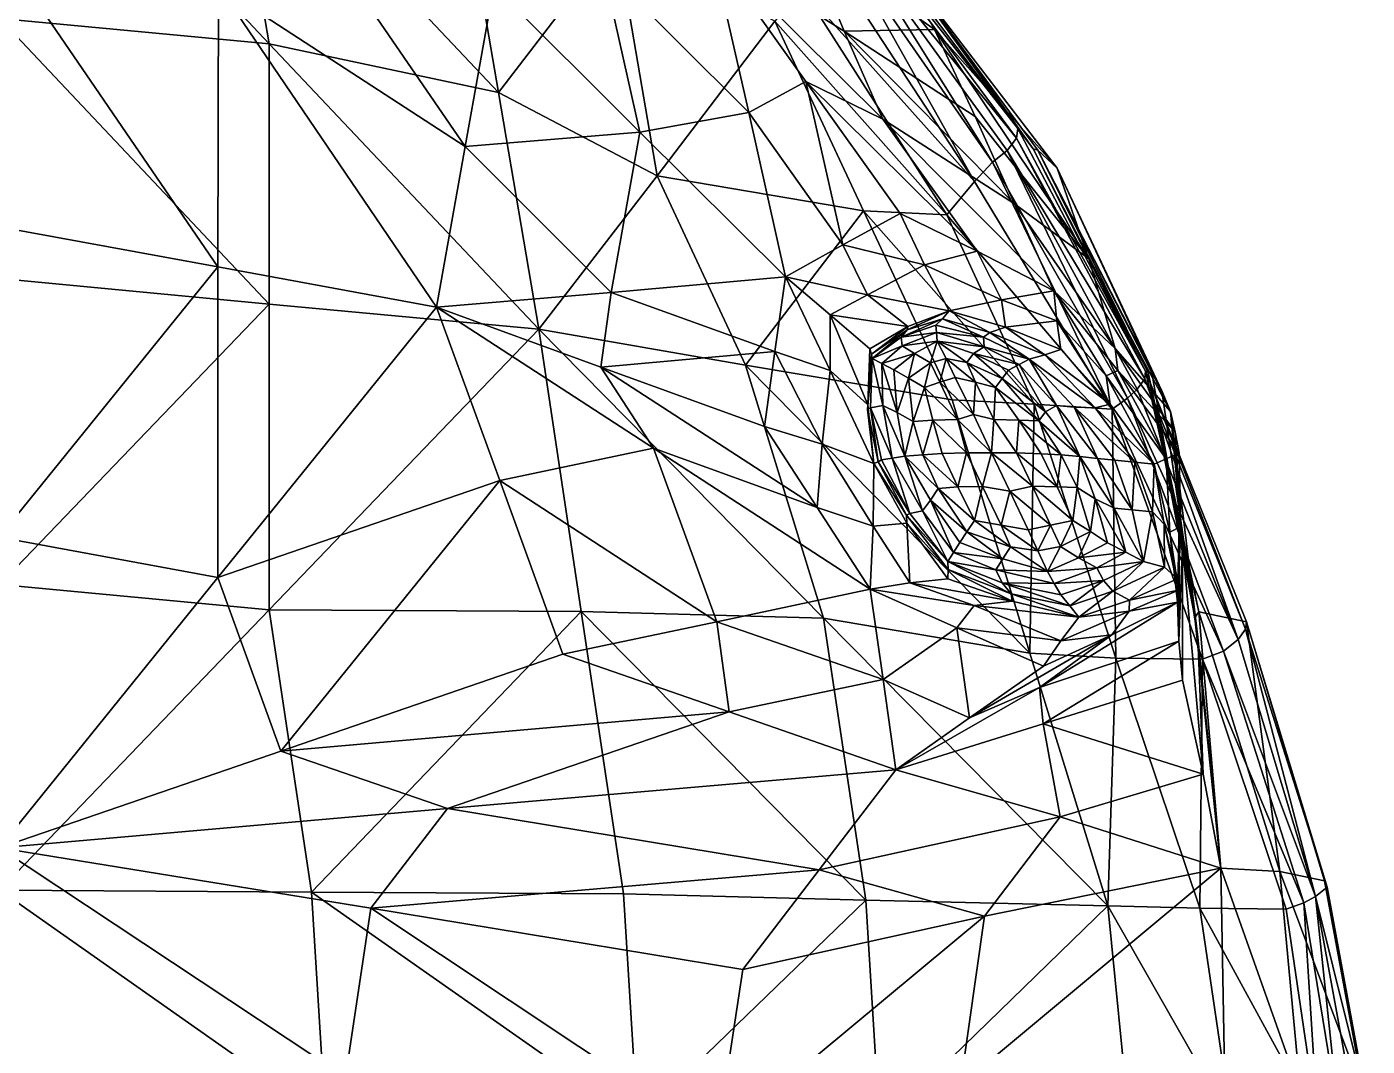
# Model space of a CAD drawing. Extents: x -114 to 115, y -117 to 399.
# Drawn here: x 2.4 to 112.2, y 273.8 to 357.4 of the extents above; entities that cross this region are included whole.
import ezdxf

# ---------------------------------------------------------------- set-up
doc = ezdxf.new("R2010")
doc.units = 0

msp = doc.modelspace()

# ---------------------------------------------------------------- linework, layer by layer
for points in [[(22.229116, 355.955505, -176.418839), (0.11438, 379.446045, -180.023254), (0.114379, 358.039429, -176.730499)], [(22.229116, 355.955505, -176.418839), (18.89933, 375.421143, -179.421127), (0.11438, 379.446045, -180.023254)], [(41.015148, 351.954987, -175.626526), (37.68182, 371.422119, -178.608398), (18.89933, 375.421143, -179.421127)], [(41.015148, 351.954987, -175.626526), (18.89933, 375.421143, -179.421127), (22.229116, 355.955505, -176.418839)], [(38.297733, 347.54129, -155.124954), (18.069555, 360.703003, -156.832855), (20.38471, 373.64447, -159.888214)], [(38.297733, 347.54129, -155.124954), (20.38471, 373.64447, -159.888214), (40.647995, 360.68985, -157.491943)], [(41.015148, 351.954987, -175.626526), (50.688175, 364.602234, -177.476151), (37.68182, 371.422119, -178.608398)], [(83.493805, 348.207275, -166.930725), (70.063942, 366.326996, -169.781662), (69.612648, 365.329163, -172.772827)], [(83.580101, 349.016541, -163.428146), (70.094925, 366.961761, -166.620483), (70.063942, 366.326996, -169.781662)], [(83.493805, 348.207275, -166.930725), (83.580101, 349.016541, -163.428146), (70.063942, 366.326996, -169.781662)], [(83.580101, 349.016541, -163.428146), (71.815399, 365.699158, -163.260864), (70.094925, 366.961761, -166.620483)], [(81.524704, 346.253296, -171.975388), (69.612648, 365.329163, -172.772827), (68.999146, 364.329315, -174.489563)], [(82.707184, 347.197906, -170.151108), (83.493805, 348.207275, -166.930725), (69.612648, 365.329163, -172.772827)], [(81.524704, 346.253296, -171.975388), (82.707184, 347.197906, -170.151108), (69.612648, 365.329163, -172.772827)], [(84.832932, 347.348083, -159.586441), (72.997856, 363.83197, -160.077026), (71.815399, 365.699158, -163.260864)], [(84.832932, 347.348083, -159.586441), (71.815399, 365.699158, -163.260864), (83.580101, 349.016541, -163.428146)], [(18.001225, 337.65744, -153.493195), (0.052668, 340.956543, -154.037842), (0.068015, 363.90863, -157.592102)], [(18.001225, 337.65744, -153.493195), (0.068015, 363.90863, -157.592102), (18.069555, 360.703003, -156.832855)], [(54.025936, 345.129547, -174.499619), (50.688175, 364.602234, -177.476151), (41.015148, 351.954987, -175.626526)], [(61.529755, 350.314636, -155.3517), (49.565968, 362.25705, -157.623795), (58.481384, 363.756287, -158.032654)], [(54.025936, 345.129547, -174.499619), (63.67868, 357.812531, -176.054932), (50.688175, 364.602234, -177.476151)], [(69.34964, 357.003204, -156.502396), (58.481384, 363.756287, -158.032654), (66.188736, 364.682404, -158.271957)], [(61.529755, 350.314636, -155.3517), (58.481384, 363.756287, -158.032654), (66.207291, 352.878204, -155.96666)], [(72.523376, 349.769318, -155.184708), (58.481384, 363.756287, -158.032654), (69.34964, 357.003204, -156.502396)], [(72.523376, 349.769318, -155.184708), (66.207291, 352.878204, -155.96666), (58.481384, 363.756287, -158.032654)], [(76.769829, 357.121979, -157.62001), (66.188736, 364.682404, -158.271957), (72.997856, 363.83197, -160.077026)], [(69.34964, 357.003204, -156.502396), (66.188736, 364.682404, -158.271957), (76.769829, 357.121979, -157.62001)], [(80.045555, 344.653961, -173.254837), (68.999146, 364.329315, -174.489563), (68.022758, 363.068604, -175.751343)], [(80.045555, 344.653961, -173.254837), (81.524704, 346.253296, -171.975388), (68.999146, 364.329315, -174.489563)], [(86.820366, 345.762421, -156.064545), (76.769829, 357.121979, -157.62001), (72.997856, 363.83197, -160.077026)], [(86.820366, 345.762421, -156.064545), (72.997856, 363.83197, -160.077026), (85.216583, 347.24649, -156.841644)], [(85.216583, 347.24649, -156.841644), (72.997856, 363.83197, -160.077026), (84.832932, 347.348083, -159.586441)], [(80.045555, 344.653961, -173.254837), (68.022758, 363.068604, -175.751343), (65.951584, 360.456726, -176.278839)], [(52.608551, 348.719116, -155.366379), (40.647995, 360.68985, -157.491943), (49.565968, 362.25705, -157.623795)], [(52.608551, 348.719116, -155.366379), (49.565968, 362.25705, -157.623795), (61.529755, 350.314636, -155.3517)], [(35.948963, 334.375214, -152.85199), (18.001225, 337.65744, -153.493195), (18.069555, 360.703003, -156.832855)], [(35.948963, 334.375214, -152.85199), (18.069555, 360.703003, -156.832855), (38.297733, 347.54129, -155.124954)], [(38.297733, 347.54129, -155.124954), (40.647995, 360.68985, -157.491943), (52.608551, 348.719116, -155.366379)], [(77.762871, 341.947449, -173.323807), (65.951584, 360.456726, -176.278839), (63.67868, 357.812531, -176.054932)], [(77.762871, 341.947449, -173.323807), (80.045555, 344.653961, -173.254837), (65.951584, 360.456726, -176.278839)], [(22.226448, 334.620758, -172.62059), (0.114379, 358.039429, -176.730499), (0.114378, 336.704987, -172.948242)], [(22.226448, 334.620758, -172.62059), (22.229116, 355.955505, -176.418839), (0.114379, 358.039429, -176.730499)], [(70.947433, 342.266235, -173.53653), (63.67868, 357.812531, -176.054932), (54.025936, 345.129547, -174.499619)], [(77.762871, 341.947449, -173.323807), (63.67868, 357.812531, -176.054932), (70.947433, 342.266235, -173.53653)], [(80.089905, 349.992798, -155.605774), (69.34964, 357.003204, -156.502396), (76.769829, 357.121979, -157.62001)], [(89.398613, 338.337616, -153.944946), (80.089905, 349.992798, -155.605774), (76.769829, 357.121979, -157.62001)], [(89.398613, 338.337616, -153.944946), (76.769829, 357.121979, -157.62001), (86.820366, 345.762421, -156.064545)], [(83.317101, 342.844421, -154.121674), (69.34964, 357.003204, -156.502396), (80.089905, 349.992798, -155.605774)], [(83.317101, 342.844421, -154.121674), (72.523376, 349.769318, -155.184708), (69.34964, 357.003204, -156.502396)], [(44.338226, 332.549622, -172.215576), (22.229116, 355.955505, -176.418839), (22.226448, 334.620758, -172.62059)], [(44.338226, 332.549622, -172.215576), (41.015148, 351.954987, -175.626526), (22.229116, 355.955505, -176.418839)], [(69.236542, 339.479797, -153.105392), (61.529755, 350.314636, -155.3517), (66.207291, 352.878204, -155.96666)], [(69.236542, 339.479797, -153.105392), (66.207291, 352.878204, -155.96666), (73.936081, 342.054474, -153.694336)], [(80.262306, 338.950653, -152.949738), (73.936081, 342.054474, -153.694336), (66.207291, 352.878204, -155.96666)], [(80.262306, 338.950653, -152.949738), (66.207291, 352.878204, -155.96666), (72.523376, 349.769318, -155.184708)], [(44.338226, 332.549622, -172.215576), (54.025936, 345.129547, -174.499619), (41.015148, 351.954987, -175.626526)], [(64.5448, 336.840027, -152.774902), (52.608551, 348.719116, -155.366379), (61.529755, 350.314636, -155.3517)], [(64.5448, 336.840027, -152.774902), (61.529755, 350.314636, -155.3517), (69.236542, 339.479797, -153.105392)], [(86.54512, 335.71344, -152.576233), (72.523376, 349.769318, -155.184708), (83.317101, 342.844421, -154.121674)], [(86.54512, 335.71344, -152.576233), (80.262306, 338.950653, -152.949738), (72.523376, 349.769318, -155.184708)], [(89.398613, 338.337616, -153.944946), (83.317101, 342.844421, -154.121674), (80.089905, 349.992798, -155.605774)], [(50.254807, 335.567932, -152.995712), (38.297733, 347.54129, -155.124954), (52.608551, 348.719116, -155.366379)], [(50.254807, 335.567932, -152.995712), (52.608551, 348.719116, -155.366379), (64.5448, 336.840027, -152.774902)], [(94.063293, 329.110474, -159.946289), (83.580101, 349.016541, -163.428146), (83.493805, 348.207275, -166.930725)], [(94.063293, 329.110474, -159.946289), (84.832932, 347.348083, -159.586441), (83.580101, 349.016541, -163.428146)], [(35.948963, 334.375214, -152.85199), (38.297733, 347.54129, -155.124954), (50.254807, 335.567932, -152.995712)], [(92.572044, 326.891968, -167.899078), (82.707184, 347.197906, -170.151108), (81.524704, 346.253296, -171.975388)], [(94.003166, 328.501099, -163.112564), (83.493805, 348.207275, -166.930725), (82.707184, 347.197906, -170.151108)], [(93.375641, 327.649506, -166.128906), (94.003166, 328.501099, -163.112564), (82.707184, 347.197906, -170.151108)], [(92.572044, 326.891968, -167.899078), (93.375641, 327.649506, -166.128906), (82.707184, 347.197906, -170.151108)], [(94.003166, 328.501099, -163.112564), (94.063293, 329.110474, -159.946289), (83.493805, 348.207275, -166.930725)], [(94.265442, 329.018982, -156.933319), (84.832932, 347.348083, -159.586441), (94.063293, 329.110474, -159.946289)], [(94.265442, 329.018982, -156.933319), (85.216583, 347.24649, -156.841644), (84.832932, 347.348083, -159.586441)], [(95.403793, 327.505676, -152.455704), (85.216583, 347.24649, -156.841644), (94.576065, 328.968872, -153.929749)], [(95.403793, 327.505676, -152.455704), (86.820366, 345.762421, -156.064545), (85.216583, 347.24649, -156.841644)], [(94.576065, 328.968872, -153.929749), (85.216583, 347.24649, -156.841644), (94.265442, 329.018982, -156.933319)], [(91.312683, 325.993073, -169.213928), (81.524704, 346.253296, -171.975388), (80.045555, 344.653961, -173.254837)], [(91.312683, 325.993073, -169.213928), (92.572044, 326.891968, -167.899078), (81.524704, 346.253296, -171.975388)], [(61.273586, 329.620941, -171.684113), (54.025936, 345.129547, -174.499619), (44.338226, 332.549622, -172.215576)], [(61.273586, 329.620941, -171.684113), (70.947433, 342.266235, -173.53653), (54.025936, 345.129547, -174.499619)], [(96.114357, 325.817566, -151.343018), (89.398613, 338.337616, -153.944946), (86.820366, 345.762421, -156.064545)], [(96.114357, 325.817566, -151.343018), (86.820366, 345.762421, -156.064545), (95.403793, 327.505676, -152.455704)], [(91.312683, 325.993073, -169.213928), (80.045555, 344.653961, -173.254837), (77.762871, 341.947449, -173.323807)], [(91.570061, 330.976746, -151.603638), (86.54512, 335.71344, -152.576233), (83.317101, 342.844421, -154.121674)], [(91.570061, 330.976746, -151.603638), (83.317101, 342.844421, -154.121674), (89.398613, 338.337616, -153.944946)], [(78.193756, 326.755127, -170.732422), (70.947433, 342.266235, -173.53653), (61.273586, 329.620941, -171.684113)], [(75.930389, 337.832886, -152.685669), (69.236542, 339.479797, -153.105392), (73.936081, 342.054474, -153.694336)], [(84.938416, 326.413452, -170.616959), (70.947433, 342.266235, -173.53653), (78.193756, 326.755127, -170.732422)], [(84.938416, 326.413452, -170.616959), (77.762871, 341.947449, -173.323807), (70.947433, 342.266235, -173.53653)], [(75.930389, 337.832886, -152.685669), (73.936081, 342.054474, -153.694336), (80.262306, 338.950653, -152.949738)], [(91.312683, 325.993073, -169.213928), (77.762871, 341.947449, -173.323807), (84.938416, 326.413452, -170.616959)], [(0.068095, 315.518036, -149.458847), (0.052668, 340.956543, -154.037842), (18.001225, 337.65744, -153.493195)], [(71.254601, 335.381653, -151.935806), (64.5448, 336.840027, -152.774902), (69.236542, 339.479797, -153.105392)], [(71.254601, 335.381653, -151.935806), (69.236542, 339.479797, -153.105392), (75.930389, 337.832886, -152.685669)], [(82.260208, 334.962921, -151.598099), (75.930389, 337.832886, -152.685669), (80.262306, 338.950653, -152.949738)], [(82.260208, 334.962921, -151.598099), (80.262306, 338.950653, -152.949738), (86.54512, 335.71344, -152.576233)], [(18.016731, 312.202271, -149.003296), (0.068095, 315.518036, -149.458847), (18.001225, 337.65744, -153.493195)], [(18.016731, 312.202271, -149.003296), (18.001225, 337.65744, -153.493195), (35.948963, 334.375214, -152.85199)], [(77.955475, 334.072906, -150.853394), (71.254601, 335.381653, -151.935806), (75.930389, 337.832886, -152.685669)], [(77.955475, 334.072906, -150.853394), (75.930389, 337.832886, -152.685669), (82.260208, 334.962921, -151.598099)], [(96.114357, 325.817566, -151.343018), (91.570061, 330.976746, -151.603638), (89.398613, 338.337616, -153.944946)], [(0.114376, 311.626801, -168.560165), (22.226448, 334.620758, -172.62059), (0.114378, 336.704987, -172.948242)], [(63.674763, 330.73291, -151.578247), (50.254807, 335.567932, -152.995712), (64.5448, 336.840027, -152.774902)], [(68.193634, 329.183411, -150.772141), (63.674763, 330.73291, -151.578247), (64.5448, 336.840027, -152.774902)], [(68.193634, 329.183411, -150.772141), (64.5448, 336.840027, -152.774902), (68.210808, 333.726501, -152.090622)], [(68.210808, 333.726501, -152.090622), (64.5448, 336.840027, -152.774902), (71.254601, 335.381653, -151.935806)], [(49.402924, 329.446198, -151.975983), (35.948963, 334.375214, -152.85199), (50.254807, 335.567932, -152.995712)], [(49.402924, 329.446198, -151.975983), (50.254807, 335.567932, -152.995712), (63.674763, 330.73291, -151.578247)], [(74.566681, 332.784149, -150.201187), (68.210808, 333.726501, -152.090622), (71.254601, 335.381653, -151.935806)], [(74.566681, 332.784149, -150.201187), (71.254601, 335.381653, -151.935806), (77.955475, 334.072906, -150.853394)], [(86.79351, 333.242676, -151.560867), (82.260208, 334.962921, -151.598099), (86.54512, 335.71344, -152.576233)], [(90.816788, 328.722443, -150.411957), (86.79351, 333.242676, -151.560867), (86.54512, 335.71344, -152.576233)], [(90.816788, 328.722443, -150.411957), (86.54512, 335.71344, -152.576233), (91.786819, 329.180695, -151.113327)], [(91.786819, 329.180695, -151.113327), (86.54512, 335.71344, -152.576233), (91.570061, 330.976746, -151.603638)], [(22.226606, 309.54126, -168.239349), (22.226448, 334.620758, -172.62059), (0.114376, 311.626801, -168.560165)], [(18.016731, 312.202271, -149.003296), (35.948963, 334.375214, -152.85199), (41.11956, 320.157196, -150.290924)], [(22.226606, 309.54126, -168.239349), (44.338226, 332.549622, -172.215576), (22.226448, 334.620758, -172.62059)], [(53.718323, 322.815704, -150.499634), (35.948963, 334.375214, -152.85199), (49.402924, 329.446198, -151.975983)], [(41.11956, 320.157196, -150.290924), (35.948963, 334.375214, -152.85199), (53.718323, 322.815704, -150.499634)], [(74.520401, 332.494232, -149.288147), (77.955475, 334.072906, -150.853394), (77.405487, 333.409241, -149.884567)], [(74.520401, 332.494232, -149.288147), (74.566681, 332.784149, -150.201187), (77.955475, 334.072906, -150.853394)], [(81.298698, 332.289703, -149.374832), (77.405487, 333.409241, -149.884567), (77.955475, 334.072906, -150.853394)], [(82.586197, 332.736572, -150.25029), (77.955475, 334.072906, -150.853394), (82.260208, 334.962921, -151.598099)], [(81.298698, 332.289703, -149.374832), (77.955475, 334.072906, -150.853394), (82.586197, 332.736572, -150.25029)], [(82.586197, 332.736572, -150.25029), (82.260208, 334.962921, -151.598099), (86.79351, 333.242676, -151.560867)], [(71.285843, 326.347687, -149.020477), (68.193634, 329.183411, -150.772141), (68.210808, 333.726501, -152.090622)], [(71.285843, 326.347687, -149.020477), (68.210808, 333.726501, -152.090622), (71.458389, 330.961029, -150.304688)], [(71.458389, 330.961029, -150.304688), (68.210808, 333.726501, -152.090622), (74.566681, 332.784149, -150.201187)], [(74.028214, 331.917053, -148.237869), (77.405487, 333.409241, -149.884567), (76.864471, 332.885437, -148.78656)], [(74.028214, 331.917053, -148.237869), (74.520401, 332.494232, -149.288147), (77.405487, 333.409241, -149.884567)], [(80.776718, 331.897766, -148.251144), (76.864471, 332.885437, -148.78656), (77.405487, 333.409241, -149.884567)], [(80.776718, 331.897766, -148.251144), (77.405487, 333.409241, -149.884567), (81.298698, 332.289703, -149.374832)], [(87.112946, 330.903687, -150.294556), (82.586197, 332.736572, -150.25029), (86.79351, 333.242676, -151.560867)], [(91.153145, 326.417908, -149.106445), (87.112946, 330.903687, -150.294556), (86.79351, 333.242676, -151.560867)], [(91.153145, 326.417908, -149.106445), (86.79351, 333.242676, -151.560867), (90.816788, 328.722443, -150.411957)], [(47.805138, 309.405487, -168.17012), (44.338226, 332.549622, -172.215576), (22.226606, 309.54126, -168.239349)], [(67.663971, 308.871399, -168.053421), (44.338226, 332.549622, -172.215576), (47.805138, 309.405487, -168.17012)], [(67.663971, 308.871399, -168.053421), (61.273586, 329.620941, -171.684113), (44.338226, 332.549622, -172.215576)], [(71.58905, 330.519531, -149.353424), (71.458389, 330.961029, -150.304688), (74.566681, 332.784149, -150.201187)], [(71.58905, 330.519531, -149.353424), (74.566681, 332.784149, -150.201187), (74.520401, 332.494232, -149.288147)], [(71.656189, 330.160797, -148.306152), (71.58905, 330.519531, -149.353424), (74.520401, 332.494232, -149.288147)], [(71.656189, 330.160797, -148.306152), (74.520401, 332.494232, -149.288147), (74.028214, 331.917053, -148.237869)], [(71.656189, 330.160797, -148.306152), (74.028214, 331.917053, -148.237869), (74.112434, 331.188263, -147.176559)], [(74.028214, 331.917053, -148.237869), (76.864471, 332.885437, -148.78656), (76.922493, 332.295593, -147.722305)], [(74.112434, 331.188263, -147.176559), (74.028214, 331.917053, -148.237869), (76.922493, 332.295593, -147.722305)], [(74.112434, 331.188263, -147.176559), (76.922493, 332.295593, -147.722305), (76.988007, 331.565948, -146.770752)], [(80.776718, 331.897766, -148.251144), (76.922493, 332.295593, -147.722305), (76.864471, 332.885437, -148.78656)], [(80.827286, 331.101776, -147.253235), (76.988007, 331.565948, -146.770752), (76.922493, 332.295593, -147.722305)], [(80.827286, 331.101776, -147.253235), (76.922493, 332.295593, -147.722305), (80.776718, 331.897766, -148.251144)], [(84.531967, 330.11087, -148.297302), (80.776718, 331.897766, -148.251144), (81.298698, 332.289703, -149.374832)], [(84.531967, 330.11087, -148.297302), (80.827286, 331.101776, -147.253235), (80.776718, 331.897766, -148.251144)], [(85.798759, 330.466095, -149.347336), (81.298698, 332.289703, -149.374832), (82.586197, 332.736572, -150.25029)], [(84.531967, 330.11087, -148.297302), (81.298698, 332.289703, -149.374832), (85.798759, 330.466095, -149.347336)], [(85.798759, 330.466095, -149.347336), (82.586197, 332.736572, -150.25029), (87.112946, 330.903687, -150.294556)], [(62.824902, 324.583496, -150.613708), (49.402924, 329.446198, -151.975983), (63.674763, 330.73291, -151.578247)], [(67.559601, 323.127869, -150.152008), (62.824902, 324.583496, -150.613708), (63.674763, 330.73291, -151.578247)], [(67.559601, 323.127869, -150.152008), (63.674763, 330.73291, -151.578247), (68.193634, 329.183411, -150.772141)], [(71.285843, 326.347687, -149.020477), (71.458389, 330.961029, -150.304688), (71.58905, 330.519531, -149.353424)], [(72.451935, 329.749115, -147.237671), (71.656189, 330.160797, -148.306152), (74.112434, 331.188263, -147.176559)], [(72.451935, 329.749115, -147.237671), (74.112434, 331.188263, -147.176559), (75.122711, 330.553833, -146.321579)], [(75.122711, 330.553833, -146.321579), (74.112434, 331.188263, -147.176559), (76.988007, 331.565948, -146.770752)], [(76.424225, 329.808105, -145.620331), (75.122711, 330.553833, -146.321579), (76.988007, 331.565948, -146.770752)], [(76.424225, 329.808105, -145.620331), (76.988007, 331.565948, -146.770752), (77.724709, 330.161652, -145.722656)], [(79.951553, 330.566864, -146.341782), (76.988007, 331.565948, -146.770752), (80.827286, 331.101776, -147.253235)], [(79.402946, 329.830627, -145.620224), (76.988007, 331.565948, -146.770752), (79.951553, 330.566864, -146.341782)], [(79.402946, 329.830627, -145.620224), (77.724709, 330.161652, -145.722656), (76.988007, 331.565948, -146.770752)], [(83.686485, 329.665558, -147.306885), (79.951553, 330.566864, -146.341782), (80.827286, 331.101776, -147.253235)], [(83.686485, 329.665558, -147.306885), (80.827286, 331.101776, -147.253235), (84.531967, 330.11087, -148.297302)], [(91.153145, 326.417908, -149.106445), (85.798759, 330.466095, -149.347336), (87.112946, 330.903687, -150.294556)], [(96.491814, 324.119049, -150.785843), (91.570061, 330.976746, -151.603638), (96.114357, 325.817566, -151.343018)], [(96.491814, 324.119049, -150.785843), (91.786819, 329.180695, -151.113327), (91.570061, 330.976746, -151.603638)], [(84.58638, 306.002411, -167.136276), (78.193756, 326.755127, -170.732422), (61.273586, 329.620941, -171.684113)], [(84.58638, 306.002411, -167.136276), (61.273586, 329.620941, -171.684113), (67.663971, 308.871399, -168.053421)], [(71.260139, 325.967834, -148.121628), (71.58905, 330.519531, -149.353424), (71.656189, 330.160797, -148.306152)], [(71.260139, 325.967834, -148.121628), (71.285843, 326.347687, -149.020477), (71.58905, 330.519531, -149.353424)], [(71.260139, 325.967834, -148.121628), (71.656189, 330.160797, -148.306152), (71.51313, 326.108398, -147.163376)], [(71.51313, 326.108398, -147.163376), (71.656189, 330.160797, -148.306152), (72.525909, 326.300476, -146.208939)], [(72.525909, 326.300476, -146.208939), (71.656189, 330.160797, -148.306152), (72.451935, 329.749115, -147.237671)], [(73.412079, 329.225281, -146.358032), (72.451935, 329.749115, -147.237671), (75.122711, 330.553833, -146.321579)], [(73.701515, 325.735565, -145.442673), (72.451935, 329.749115, -147.237671), (73.412079, 329.225281, -146.358032)], [(73.701515, 325.735565, -145.442673), (72.525909, 326.300476, -146.208939), (72.451935, 329.749115, -147.237671)], [(74.632927, 328.539459, -145.552155), (73.412079, 329.225281, -146.358032), (75.122711, 330.553833, -146.321579)], [(74.632927, 328.539459, -145.552155), (75.122711, 330.553833, -146.321579), (76.424225, 329.808105, -145.620331)], [(75.931747, 327.788666, -144.940674), (74.632927, 328.539459, -145.552155), (76.424225, 329.808105, -145.620331)], [(75.931747, 327.788666, -144.940674), (76.424225, 329.808105, -145.620331), (77.187691, 328.21637, -144.857437)], [(77.187691, 328.21637, -144.857437), (76.424225, 329.808105, -145.620331), (77.724709, 330.161652, -145.722656)], [(77.187691, 328.21637, -144.857437), (77.724709, 330.161652, -145.722656), (78.463928, 328.588715, -144.936279)], [(80.121719, 328.213165, -144.860764), (78.463928, 328.588715, -144.936279), (77.724709, 330.161652, -145.722656)], [(80.121719, 328.213165, -144.860764), (77.724709, 330.161652, -145.722656), (79.402946, 329.830627, -145.620224)], [(82.311928, 328.516205, -145.586655), (79.402946, 329.830627, -145.620224), (79.951553, 330.566864, -146.341782)], [(81.761093, 327.766846, -144.936829), (79.402946, 329.830627, -145.620224), (82.311928, 328.516205, -145.586655)], [(81.761093, 327.766846, -144.936829), (80.121719, 328.213165, -144.860764), (79.402946, 329.830627, -145.620224)], [(82.821945, 329.18927, -146.351685), (79.951553, 330.566864, -146.341782), (83.686485, 329.665558, -147.306885)], [(82.311928, 328.516205, -145.586655), (79.951553, 330.566864, -146.341782), (82.821945, 329.18927, -146.351685)], [(85.861328, 325.793121, -145.519226), (82.821945, 329.18927, -146.351685), (83.686485, 329.665558, -147.306885)], [(86.756271, 326.309204, -146.433945), (83.686485, 329.665558, -147.306885), (84.531967, 330.11087, -148.297302)], [(85.861328, 325.793121, -145.519226), (83.686485, 329.665558, -147.306885), (86.756271, 326.309204, -146.433945)], [(89.932373, 326.105682, -148.053589), (84.531967, 330.11087, -148.297302), (85.798759, 330.466095, -149.347336)], [(88.211975, 326.172913, -147.285904), (86.756271, 326.309204, -146.433945), (84.531967, 330.11087, -148.297302)], [(89.932373, 326.105682, -148.053589), (88.211975, 326.172913, -147.285904), (84.531967, 330.11087, -148.297302)], [(89.932373, 326.105682, -148.053589), (85.798759, 330.466095, -149.347336), (91.153145, 326.417908, -149.106445)], [(67.141716, 317.933014, -149.250244), (49.402924, 329.446198, -151.975983), (62.824902, 324.583496, -150.613708)], [(67.141716, 317.933014, -149.250244), (53.718323, 322.815704, -150.499634), (49.402924, 329.446198, -151.975983)], [(71.783554, 321.533661, -148.642334), (67.559601, 323.127869, -150.152008), (68.193634, 329.183411, -150.772141)], [(71.783554, 321.533661, -148.642334), (68.193634, 329.183411, -150.772141), (71.285843, 326.347687, -149.020477)], [(73.701515, 325.735565, -145.442673), (73.412079, 329.225281, -146.358032), (74.632927, 328.539459, -145.552155)], [(75.018753, 324.995575, -144.764008), (73.701515, 325.735565, -145.442673), (74.632927, 328.539459, -145.552155)], [(75.018753, 324.995575, -144.764008), (74.632927, 328.539459, -145.552155), (75.931747, 327.788666, -144.940674)], [(79.949837, 325.55835, -144.01088), (77.187691, 328.21637, -144.857437), (78.463928, 328.588715, -144.936279)], [(79.949837, 325.55835, -144.01088), (78.463928, 328.588715, -144.936279), (80.121719, 328.213165, -144.860764)], [(85.298523, 325.04248, -144.816238), (81.761093, 327.766846, -144.936829), (82.311928, 328.516205, -145.586655)], [(85.861328, 325.793121, -145.519226), (82.311928, 328.516205, -145.586655), (82.821945, 329.18927, -146.351685)], [(85.298523, 325.04248, -144.816238), (82.311928, 328.516205, -145.586655), (85.861328, 325.793121, -145.519226)], [(95.748283, 321.921417, -149.491623), (90.816788, 328.722443, -150.411957), (91.786819, 329.180695, -151.113327)], [(94.768921, 321.487793, -148.634277), (91.153145, 326.417908, -149.106445), (90.816788, 328.722443, -150.411957)], [(94.768921, 321.487793, -148.634277), (90.816788, 328.722443, -150.411957), (95.748283, 321.921417, -149.491623)], [(95.748283, 321.921417, -149.491623), (91.786819, 329.180695, -151.113327), (96.803543, 322.407043, -150.22998)], [(96.803543, 322.407043, -150.22998), (91.786819, 329.180695, -151.113327), (96.491814, 324.119049, -150.785843)], [(102.254829, 307.953979, -159.684402), (94.063293, 329.110474, -159.946289), (94.003166, 328.501099, -163.112564)], [(102.323662, 308.568512, -156.103943), (98.427422, 309.378571, -152.144089), (94.063293, 329.110474, -159.946289)], [(98.427422, 309.378571, -152.144089), (94.265442, 329.018982, -156.933319), (94.063293, 329.110474, -159.946289)], [(102.254829, 307.953979, -159.684402), (102.323662, 308.568512, -156.103943), (94.063293, 329.110474, -159.946289)], [(98.091705, 308.924774, -149.660278), (94.576065, 328.968872, -153.929749), (94.265442, 329.018982, -156.933319)], [(98.091705, 308.924774, -149.660278), (94.265442, 329.018982, -156.933319), (98.427422, 309.378571, -152.144089)], [(98.091705, 308.924774, -149.660278), (95.403793, 327.505676, -152.455704), (94.576065, 328.968872, -153.929749)], [(75.018753, 324.995575, -144.764008), (75.931747, 327.788666, -144.940674), (76.62896, 325.0961, -144.272049)], [(78.65168, 325.153381, -143.963074), (75.931747, 327.788666, -144.940674), (77.187691, 328.21637, -144.857437)], [(76.62896, 325.0961, -144.272049), (75.931747, 327.788666, -144.940674), (78.65168, 325.153381, -143.963074)], [(78.65168, 325.153381, -143.963074), (77.187691, 328.21637, -144.857437), (79.949837, 325.55835, -144.01088)], [(81.62616, 325.162689, -143.979965), (79.949837, 325.55835, -144.01088), (80.121719, 328.213165, -144.860764)], [(81.62616, 325.162689, -143.979965), (80.121719, 328.213165, -144.860764), (81.761093, 327.766846, -144.936829)], [(83.665527, 325.10022, -144.283401), (81.62616, 325.162689, -143.979965), (81.761093, 327.766846, -144.936829)], [(85.298523, 325.04248, -144.816238), (83.665527, 325.10022, -144.283401), (81.761093, 327.766846, -144.936829)], [(101.642059, 307.110016, -162.913956), (93.375641, 327.649506, -166.128906), (92.572044, 326.891968, -167.899078)], [(101.642059, 307.110016, -162.913956), (94.003166, 328.501099, -163.112564), (93.375641, 327.649506, -166.128906)], [(101.642059, 307.110016, -162.913956), (102.254829, 307.953979, -159.684402), (94.003166, 328.501099, -163.112564)], [(98.342323, 307.294983, -148.067673), (96.114357, 325.817566, -151.343018), (95.403793, 327.505676, -152.455704)], [(98.342323, 307.294983, -148.067673), (95.403793, 327.505676, -152.455704), (98.091705, 308.924774, -149.660278)], [(71.783554, 321.533661, -148.642334), (71.285843, 326.347687, -149.020477), (71.260139, 325.967834, -148.121628)], [(84.58638, 306.002411, -167.136276), (84.938416, 326.413452, -170.616959), (78.193756, 326.755127, -170.732422)], [(91.627441, 305.584503, -167.316284), (84.938416, 326.413452, -170.616959), (84.58638, 306.002411, -167.136276)], [(91.627441, 305.584503, -167.316284), (91.312683, 325.993073, -169.213928), (84.938416, 326.413452, -170.616959)], [(94.768921, 321.487793, -148.634277), (89.932373, 326.105682, -148.053589), (91.153145, 326.417908, -149.106445)], [(100.458755, 306.156311, -164.720215), (92.572044, 326.891968, -167.899078), (91.312683, 325.993073, -169.213928)], [(100.458755, 306.156311, -164.720215), (101.642059, 307.110016, -162.913956), (92.572044, 326.891968, -167.899078)], [(72.149879, 321.694275, -147.783691), (71.260139, 325.967834, -148.121628), (71.51313, 326.108398, -147.163376)], [(71.783554, 321.533661, -148.642334), (71.260139, 325.967834, -148.121628), (72.149879, 321.694275, -147.783691)], [(73.295113, 321.980377, -145.889877), (71.51313, 326.108398, -147.163376), (72.525909, 326.300476, -146.208939)], [(72.149879, 321.694275, -147.783691), (71.51313, 326.108398, -147.163376), (72.421021, 321.847229, -146.84021)], [(72.421021, 321.847229, -146.84021), (71.51313, 326.108398, -147.163376), (73.295113, 321.980377, -145.889877)], [(73.295113, 321.980377, -145.889877), (72.525909, 326.300476, -146.208939), (74.33342, 322.14563, -145.10968)], [(74.33342, 322.14563, -145.10968), (72.525909, 326.300476, -146.208939), (73.701515, 325.735565, -145.442673)], [(74.33342, 322.14563, -145.10968), (73.701515, 325.735565, -145.442673), (75.018753, 324.995575, -144.764008)], [(81.430069, 322.427979, -143.413452), (78.65168, 325.153381, -143.963074), (79.949837, 325.55835, -144.01088)], [(81.430069, 322.427979, -143.413452), (79.949837, 325.55835, -144.01088), (81.62616, 325.162689, -143.979965)], [(88.674637, 322.116821, -145.104614), (85.298523, 325.04248, -144.816238), (85.861328, 325.793121, -145.519226)], [(88.674637, 322.116821, -145.104614), (85.861328, 325.793121, -145.519226), (86.756271, 326.309204, -146.433945)], [(90.118568, 321.968872, -145.956207), (88.674637, 322.116821, -145.104614), (86.756271, 326.309204, -146.433945)], [(90.118568, 321.968872, -145.956207), (86.756271, 326.309204, -146.433945), (88.211975, 326.172913, -147.285904)], [(91.547089, 321.808228, -146.833374), (90.118568, 321.968872, -145.956207), (88.211975, 326.172913, -147.285904)], [(93.1856, 321.667267, -147.695328), (91.547089, 321.808228, -146.833374), (88.211975, 326.172913, -147.285904)], [(93.1856, 321.667267, -147.695328), (88.211975, 326.172913, -147.285904), (89.932373, 326.105682, -148.053589)], [(94.768921, 321.487793, -148.634277), (93.1856, 321.667267, -147.695328), (89.932373, 326.105682, -148.053589)], [(98.724831, 305.503448, -166.114563), (100.458755, 306.156311, -164.720215), (91.312683, 325.993073, -169.213928)], [(98.724831, 305.503448, -166.114563), (91.312683, 325.993073, -169.213928), (91.627441, 305.584503, -167.316284)], [(98.342323, 307.294983, -148.067673), (97.092552, 314.968994, -148.896378), (96.114357, 325.817566, -151.343018)], [(97.092552, 314.968994, -148.896378), (96.843147, 318.102722, -148.91893), (96.114357, 325.817566, -151.343018)], [(96.843147, 318.102722, -148.91893), (96.491814, 324.119049, -150.785843), (96.114357, 325.817566, -151.343018)], [(67.141716, 317.933014, -149.250244), (62.824902, 324.583496, -150.613708), (67.559601, 323.127869, -150.152008)], [(74.33342, 322.14563, -145.10968), (75.018753, 324.995575, -144.764008), (75.800095, 322.253754, -144.344498)], [(75.800095, 322.253754, -144.344498), (75.018753, 324.995575, -144.764008), (76.62896, 325.0961, -144.272049)], [(75.800095, 322.253754, -144.344498), (76.62896, 325.0961, -144.272049), (77.382507, 322.361664, -143.838257)], [(79.390297, 322.410248, -143.500458), (76.62896, 325.0961, -144.272049), (78.65168, 325.153381, -143.963074)], [(77.382507, 322.361664, -143.838257), (76.62896, 325.0961, -144.272049), (79.390297, 322.410248, -143.500458)], [(79.390297, 322.410248, -143.500458), (78.65168, 325.153381, -143.963074), (81.430069, 322.427979, -143.413452)], [(83.487396, 322.418243, -143.504944), (81.430069, 322.427979, -143.413452), (81.62616, 325.162689, -143.979965)], [(83.487396, 322.418243, -143.504944), (81.62616, 325.162689, -143.979965), (83.665527, 325.10022, -144.283401)], [(85.514603, 322.345947, -143.835449), (83.487396, 322.418243, -143.504944), (83.665527, 325.10022, -144.283401)], [(87.131073, 322.266907, -144.380127), (85.514603, 322.345947, -143.835449), (83.665527, 325.10022, -144.283401)], [(87.131073, 322.266907, -144.380127), (83.665527, 325.10022, -144.283401), (85.298523, 325.04248, -144.816238)], [(88.674637, 322.116821, -145.104614), (87.131073, 322.266907, -144.380127), (85.298523, 325.04248, -144.816238)], [(96.957954, 316.367035, -148.584061), (96.803543, 322.407043, -150.22998), (96.491814, 324.119049, -150.785843)], [(96.957954, 316.367035, -148.584061), (96.491814, 324.119049, -150.785843), (96.843147, 318.102722, -148.91893)], [(71.742966, 316.395355, -148.565948), (67.141716, 317.933014, -149.250244), (67.559601, 323.127869, -150.152008)], [(71.742966, 316.395355, -148.565948), (67.559601, 323.127869, -150.152008), (71.783554, 321.533661, -148.642334)], [(58.909996, 308.566956, -148.406036), (41.11956, 320.157196, -150.290924), (53.718323, 322.815704, -150.499634)], [(71.498856, 311.251526, -148.262939), (53.718323, 322.815704, -150.499634), (67.141716, 317.933014, -149.250244)], [(58.909996, 308.566956, -148.406036), (53.718323, 322.815704, -150.499634), (71.498856, 311.251526, -148.262939)], [(74.732178, 317.458191, -145.725357), (72.421021, 321.847229, -146.84021), (73.295113, 321.980377, -145.889877)], [(75.771667, 317.652344, -144.821426), (73.295113, 321.980377, -145.889877), (74.33342, 322.14563, -145.10968)], [(74.732178, 317.458191, -145.725357), (73.295113, 321.980377, -145.889877), (75.771667, 317.652344, -144.821426)], [(77.069771, 319.492432, -143.783203), (74.33342, 322.14563, -145.10968), (75.800095, 322.253754, -144.344498)], [(75.771667, 317.652344, -144.821426), (74.33342, 322.14563, -145.10968), (76.417366, 318.529266, -144.183136)], [(76.417366, 318.529266, -144.183136), (74.33342, 322.14563, -145.10968), (77.069771, 319.492432, -143.783203)], [(78.680122, 319.620392, -143.300568), (75.800095, 322.253754, -144.344498), (77.382507, 322.361664, -143.838257)], [(77.069771, 319.492432, -143.783203), (75.800095, 322.253754, -144.344498), (78.680122, 319.620392, -143.300568)], [(78.680122, 319.620392, -143.300568), (77.382507, 322.361664, -143.838257), (79.390297, 322.410248, -143.500458)], [(78.680122, 319.620392, -143.300568), (79.390297, 322.410248, -143.500458), (80.70562, 319.666229, -142.991577)], [(80.70562, 319.666229, -142.991577), (79.390297, 322.410248, -143.500458), (81.430069, 322.427979, -143.413452)], [(82.928818, 319.283966, -142.895752), (80.70562, 319.666229, -142.991577), (81.430069, 322.427979, -143.413452)], [(84.784584, 319.687958, -142.98822), (81.430069, 322.427979, -143.413452), (83.487396, 322.418243, -143.504944)], [(82.928818, 319.283966, -142.895752), (81.430069, 322.427979, -143.413452), (84.784584, 319.687958, -142.98822)], [(86.827202, 319.637634, -143.297882), (83.487396, 322.418243, -143.504944), (85.514603, 322.345947, -143.835449)], [(86.827202, 319.637634, -143.297882), (84.784584, 319.687958, -142.98822), (83.487396, 322.418243, -143.504944)], [(86.827202, 319.637634, -143.297882), (85.514603, 322.345947, -143.835449), (87.131073, 322.266907, -144.380127)], [(88.459518, 319.565216, -143.825195), (86.827202, 319.637634, -143.297882), (87.131073, 322.266907, -144.380127)], [(88.459518, 319.565216, -143.825195), (87.131073, 322.266907, -144.380127), (88.674637, 322.116821, -145.104614)], [(89.939484, 318.651947, -144.176758), (88.459518, 319.565216, -143.825195), (88.674637, 322.116821, -145.104614)], [(91.493004, 317.880157, -144.782669), (88.674637, 322.116821, -145.104614), (90.118568, 321.968872, -145.956207)], [(91.493004, 317.880157, -144.782669), (89.939484, 318.651947, -144.176758), (88.674637, 322.116821, -145.104614)], [(92.950035, 317.742859, -145.633972), (90.118568, 321.968872, -145.956207), (91.547089, 321.808228, -146.833374)], [(92.950035, 317.742859, -145.633972), (91.493004, 317.880157, -144.782669), (90.118568, 321.968872, -145.956207)], [(96.061424, 315.926636, -147.847153), (94.768921, 321.487793, -148.634277), (95.748283, 321.921417, -149.491623)], [(96.957954, 316.367035, -148.584061), (95.748283, 321.921417, -149.491623), (96.803543, 322.407043, -150.22998)], [(96.061424, 315.926636, -147.847153), (95.748283, 321.921417, -149.491623), (96.957954, 316.367035, -148.584061)], [(71.742966, 316.395355, -148.565948), (71.783554, 321.533661, -148.642334), (74.504539, 316.667053, -147.324799)], [(74.472786, 317.320465, -146.649597), (71.783554, 321.533661, -148.642334), (72.149879, 321.694275, -147.783691)], [(74.504539, 316.667053, -147.324799), (71.783554, 321.533661, -148.642334), (74.472786, 317.320465, -146.649597)], [(74.732178, 317.458191, -145.725357), (72.149879, 321.694275, -147.783691), (72.421021, 321.847229, -146.84021)], [(74.472786, 317.320465, -146.649597), (72.149879, 321.694275, -147.783691), (74.732178, 317.458191, -145.725357)], [(92.950035, 317.742859, -145.633972), (91.547089, 321.808228, -146.833374), (93.1856, 321.667267, -147.695328)], [(94.616463, 317.585541, -146.52832), (92.950035, 317.742859, -145.633972), (93.1856, 321.667267, -147.695328)], [(94.616463, 317.585541, -146.52832), (93.1856, 321.667267, -147.695328), (94.768921, 321.487793, -148.634277)], [(95.593376, 316.574402, -146.831818), (94.616463, 317.585541, -146.52832), (94.768921, 321.487793, -148.634277)], [(96.061424, 315.926636, -147.847153), (95.593376, 316.574402, -146.831818), (94.768921, 321.487793, -148.634277)], [(23.187599, 297.971985, -146.517776), (18.016731, 312.202271, -149.003296), (41.11956, 320.157196, -150.290924)], [(23.187599, 297.971985, -146.517776), (41.11956, 320.157196, -150.290924), (46.291283, 305.921173, -147.834778)], [(46.291283, 305.921173, -147.834778), (41.11956, 320.157196, -150.290924), (58.909996, 308.566956, -148.406036)], [(79.41156, 315.949493, -143.350662), (76.417366, 318.529266, -144.183136), (77.069771, 319.492432, -143.783203)], [(80.04071, 316.882782, -143.0177), (77.069771, 319.492432, -143.783203), (78.680122, 319.620392, -143.300568)], [(79.41156, 315.949493, -143.350662), (77.069771, 319.492432, -143.783203), (80.04071, 316.882782, -143.0177)], [(80.04071, 316.882782, -143.0177), (78.680122, 319.620392, -143.300568), (80.70562, 319.666229, -142.991577)], [(82.224716, 316.491302, -142.765717), (80.04071, 316.882782, -143.0177), (80.70562, 319.666229, -142.991577)], [(82.224716, 316.491302, -142.765717), (80.70562, 319.666229, -142.991577), (82.928818, 319.283966, -142.895752)], [(84.433197, 316.118896, -142.737488), (82.224716, 316.491302, -142.765717), (82.928818, 319.283966, -142.895752)], [(86.271019, 316.503204, -142.765717), (82.928818, 319.283966, -142.895752), (84.784584, 319.687958, -142.98822)], [(84.433197, 316.118896, -142.737488), (82.928818, 319.283966, -142.895752), (86.271019, 316.503204, -142.765717)], [(88.085342, 316.877991, -143.016846), (84.784584, 319.687958, -142.98822), (86.827202, 319.637634, -143.297882)], [(86.271019, 316.503204, -142.765717), (84.784584, 319.687958, -142.98822), (88.085342, 316.877991, -143.016846)], [(88.085342, 316.877991, -143.016846), (86.827202, 319.637634, -143.297882), (88.459518, 319.565216, -143.825195)], [(89.538605, 315.969452, -143.357666), (88.085342, 316.877991, -143.016846), (88.459518, 319.565216, -143.825195)], [(89.538605, 315.969452, -143.357666), (88.459518, 319.565216, -143.825195), (89.939484, 318.651947, -144.176758)], [(90.942017, 315.051575, -143.858765), (89.538605, 315.969452, -143.357666), (89.939484, 318.651947, -144.176758)], [(92.437805, 314.282379, -144.574051), (90.942017, 315.051575, -143.858765), (89.939484, 318.651947, -144.176758)], [(92.437805, 314.282379, -144.574051), (89.939484, 318.651947, -144.176758), (91.493004, 317.880157, -144.782669)], [(71.498856, 311.251526, -148.262939), (67.141716, 317.933014, -149.250244), (71.742966, 316.395355, -148.565948)], [(77.851685, 313.524292, -145.372681), (74.732178, 317.458191, -145.725357), (75.771667, 317.652344, -144.821426)], [(78.303467, 314.248901, -144.54483), (75.771667, 317.652344, -144.821426), (76.417366, 318.529266, -144.183136)], [(77.851685, 313.524292, -145.372681), (75.771667, 317.652344, -144.821426), (78.303467, 314.248901, -144.54483)], [(78.303467, 314.248901, -144.54483), (76.417366, 318.529266, -144.183136), (78.840057, 315.058777, -143.860107)], [(78.840057, 315.058777, -143.860107), (76.417366, 318.529266, -144.183136), (79.41156, 315.949493, -143.350662)], [(93.8964, 313.514954, -145.371033), (91.493004, 317.880157, -144.782669), (92.950035, 317.742859, -145.633972)], [(93.8964, 313.514954, -145.371033), (92.437805, 314.282379, -144.574051), (91.493004, 317.880157, -144.782669)], [(93.8964, 313.514954, -145.371033), (92.950035, 317.742859, -145.633972), (94.616463, 317.585541, -146.52832)], [(95.61348, 313.03714, -146.229828), (93.8964, 313.514954, -145.371033), (94.616463, 317.585541, -146.52832)], [(95.61348, 313.03714, -146.229828), (94.616463, 317.585541, -146.52832), (95.593376, 316.574402, -146.831818)], [(96.77961, 306.976471, -147.912964), (96.668121, 310.176086, -148.073303), (96.843147, 318.102722, -148.91893)], [(96.668121, 310.176086, -148.073303), (96.957954, 316.367035, -148.584061), (96.843147, 318.102722, -148.91893)], [(96.77961, 306.976471, -147.912964), (96.843147, 318.102722, -148.91893), (97.092552, 314.968994, -148.896378)], [(74.748886, 311.760223, -147.903534), (71.742966, 316.395355, -148.565948), (74.504539, 316.667053, -147.324799)], [(77.851685, 313.524292, -145.372681), (74.472786, 317.320465, -146.649597), (74.732178, 317.458191, -145.725357)], [(77.875214, 312.842072, -146.22377), (74.472786, 317.320465, -146.649597), (77.851685, 313.524292, -145.372681)], [(77.875214, 312.842072, -146.22377), (74.504539, 316.667053, -147.324799), (74.472786, 317.320465, -146.649597)], [(74.748886, 311.760223, -147.903534), (74.504539, 316.667053, -147.324799), (77.855072, 312.094818, -146.978027)], [(77.855072, 312.094818, -146.978027), (74.504539, 316.667053, -147.324799), (77.875214, 312.842072, -146.22377)], [(82.996559, 314.709045, -142.920776), (79.41156, 315.949493, -143.350662), (80.04071, 316.882782, -143.0177)], [(82.996559, 314.709045, -142.920776), (80.04071, 316.882782, -143.0177), (82.224716, 316.491302, -142.765717)], [(85.225685, 314.371796, -142.93811), (82.224716, 316.491302, -142.765717), (84.433197, 316.118896, -142.737488)], [(85.225685, 314.371796, -142.93811), (82.996559, 314.709045, -142.920776), (82.224716, 316.491302, -142.765717)], [(85.225685, 314.371796, -142.93811), (84.433197, 316.118896, -142.737488), (86.271019, 316.503204, -142.765717)], [(85.225685, 314.371796, -142.93811), (86.271019, 316.503204, -142.765717), (87.088631, 314.738983, -142.920212)], [(87.088631, 314.738983, -142.920212), (86.271019, 316.503204, -142.765717), (88.085342, 316.877991, -143.016846)], [(87.088631, 314.738983, -142.920212), (88.085342, 316.877991, -143.016846), (89.538605, 315.969452, -143.357666)], [(96.750702, 311.168518, -147.596207), (96.678566, 312.083374, -146.976013), (95.593376, 316.574402, -146.831818)], [(96.750702, 311.168518, -147.596207), (95.593376, 316.574402, -146.831818), (96.061424, 315.926636, -147.847153)], [(96.678566, 312.083374, -146.976013), (95.61348, 313.03714, -146.229828), (95.593376, 316.574402, -146.831818)], [(0.083521, 290.0448, -145.069214), (0.068095, 315.518036, -149.458847), (18.016731, 312.202271, -149.003296)], [(71.498856, 311.251526, -148.262939), (71.742966, 316.395355, -148.565948), (74.748886, 311.760223, -147.903534)], [(82.358177, 313.736908, -143.318008), (78.840057, 315.058777, -143.860107), (79.41156, 315.949493, -143.350662)], [(82.358177, 313.736908, -143.318008), (79.41156, 315.949493, -143.350662), (82.996559, 314.709045, -142.920776)], [(88.548866, 313.807678, -143.318344), (87.088631, 314.738983, -142.920212), (89.538605, 315.969452, -143.357666)], [(88.548866, 313.807678, -143.318344), (89.538605, 315.969452, -143.357666), (90.942017, 315.051575, -143.858765)], [(96.668121, 310.176086, -148.073303), (96.061424, 315.926636, -147.847153), (96.957954, 316.367035, -148.584061)], [(96.668121, 310.176086, -148.073303), (96.750702, 311.168518, -147.596207), (96.061424, 315.926636, -147.847153)], [(81.785698, 312.822296, -143.941147), (77.851685, 313.524292, -145.372681), (78.303467, 314.248901, -144.54483)], [(82.358177, 313.736908, -143.318008), (78.303467, 314.248901, -144.54483), (78.840057, 315.058777, -143.860107)], [(81.785698, 312.822296, -143.941147), (78.303467, 314.248901, -144.54483), (82.358177, 313.736908, -143.318008)], [(86.020035, 312.696503, -143.443542), (82.358177, 313.736908, -143.318008), (82.996559, 314.709045, -142.920776)], [(86.020035, 312.696503, -143.443542), (82.996559, 314.709045, -142.920776), (85.225685, 314.371796, -142.93811)], [(86.020035, 312.696503, -143.443542), (85.225685, 314.371796, -142.93811), (87.088631, 314.738983, -142.920212)], [(86.020035, 312.696503, -143.443542), (87.088631, 314.738983, -142.920212), (88.548866, 313.807678, -143.318344)], [(88.548866, 313.807678, -143.318344), (90.942017, 315.051575, -143.858765), (92.437805, 314.282379, -144.574051)], [(90.060028, 312.983673, -143.986984), (88.548866, 313.807678, -143.318344), (92.437805, 314.282379, -144.574051)], [(90.060028, 312.983673, -143.986984), (92.437805, 314.282379, -144.574051), (93.8964, 313.514954, -145.371033)], [(97.097466, 303.781769, -147.45752), (96.77961, 306.976471, -147.912964), (97.092552, 314.968994, -148.896378)], [(98.783867, 296.074768, -147.12796), (97.097466, 303.781769, -147.45752), (97.092552, 314.968994, -148.896378)], [(98.783867, 296.074768, -147.12796), (97.092552, 314.968994, -148.896378), (98.342323, 307.294983, -148.067673)], [(83.043335, 310.848541, -145.412201), (77.875214, 312.842072, -146.22377), (77.851685, 313.524292, -145.372681)], [(83.043335, 310.848541, -145.412201), (77.851685, 313.524292, -145.372681), (82.312683, 311.76001, -144.665466)], [(82.312683, 311.76001, -144.665466), (77.851685, 313.524292, -145.372681), (81.785698, 312.822296, -143.941147)], [(86.020035, 312.696503, -143.443542), (81.785698, 312.822296, -143.941147), (82.358177, 313.736908, -143.318008)], [(86.020035, 312.696503, -143.443542), (88.548866, 313.807678, -143.318344), (90.060028, 312.983673, -143.986984)], [(90.620209, 311.947815, -144.658066), (90.060028, 312.983673, -143.986984), (93.8964, 313.514954, -145.371033)], [(91.364639, 311.083038, -145.439621), (90.620209, 311.947815, -144.658066), (93.8964, 313.514954, -145.371033)], [(91.364639, 311.083038, -145.439621), (93.8964, 313.514954, -145.371033), (95.61348, 313.03714, -146.229828)], [(0.083521, 290.0448, -145.069214), (18.016731, 312.202271, -149.003296), (23.187599, 297.971985, -146.517776)], [(83.115601, 310.248535, -146.181534), (74.748886, 311.760223, -147.903534), (77.855072, 312.094818, -146.978027)], [(83.115601, 310.248535, -146.181534), (77.855072, 312.094818, -146.978027), (77.875214, 312.842072, -146.22377)], [(83.115601, 310.248535, -146.181534), (77.875214, 312.842072, -146.22377), (83.043335, 310.848541, -145.412201)], [(86.565407, 311.694305, -144.097198), (81.785698, 312.822296, -143.941147), (86.020035, 312.696503, -143.443542)], [(86.565407, 311.694305, -144.097198), (82.312683, 311.76001, -144.665466), (81.785698, 312.822296, -143.941147)], [(86.565407, 311.694305, -144.097198), (86.020035, 312.696503, -143.443542), (90.060028, 312.983673, -143.986984)], [(86.565407, 311.694305, -144.097198), (90.060028, 312.983673, -143.986984), (90.620209, 311.947815, -144.658066)], [(92.732391, 310.346954, -146.29628), (91.364639, 311.083038, -145.439621), (95.61348, 313.03714, -146.229828)], [(92.732391, 310.346954, -146.29628), (95.61348, 313.03714, -146.229828), (96.678566, 312.083374, -146.976013)], [(92.732391, 310.346954, -146.29628), (96.678566, 312.083374, -146.976013), (96.750702, 311.168518, -147.596207)], [(0.114374, 286.560059, -164.106323), (22.226606, 309.54126, -168.239349), (0.114376, 311.626801, -168.560165)], [(72.559052, 303.837006, -147.333649), (58.909996, 308.566956, -148.406036), (71.498856, 311.251526, -148.262939)], [(80.023834, 309.90567, -147.006638), (71.498856, 311.251526, -148.262939), (74.748886, 311.760223, -147.903534)], [(72.559052, 303.837006, -147.333649), (71.498856, 311.251526, -148.262939), (78.585831, 308.081451, -147.364044)], [(78.585831, 308.081451, -147.364044), (71.498856, 311.251526, -148.262939), (80.023834, 309.90567, -147.006638)], [(80.023834, 309.90567, -147.006638), (74.748886, 311.760223, -147.903534), (83.115601, 310.248535, -146.181534)], [(87.846817, 309.88208, -145.69249), (82.312683, 311.76001, -144.665466), (87.103638, 310.77002, -144.887024)], [(87.846817, 309.88208, -145.69249), (83.043335, 310.848541, -145.412201), (82.312683, 311.76001, -144.665466)], [(87.103638, 310.77002, -144.887024), (82.312683, 311.76001, -144.665466), (86.565407, 311.694305, -144.097198)], [(87.103638, 310.77002, -144.887024), (86.565407, 311.694305, -144.097198), (90.620209, 311.947815, -144.658066)], [(87.846817, 309.88208, -145.69249), (87.103638, 310.77002, -144.887024), (90.620209, 311.947815, -144.658066)], [(87.846817, 309.88208, -145.69249), (90.620209, 311.947815, -144.658066), (91.364639, 311.083038, -145.439621)], [(88.597015, 308.948547, -146.423218), (87.846817, 309.88208, -145.69249), (91.364639, 311.083038, -145.439621)], [(88.597015, 308.948547, -146.423218), (91.364639, 311.083038, -145.439621), (92.732391, 310.346954, -146.29628)], [(92.727226, 309.431366, -146.859177), (96.750702, 311.168518, -147.596207), (96.668121, 310.176086, -148.073303)], [(92.727226, 309.431366, -146.859177), (92.732391, 310.346954, -146.29628), (96.750702, 311.168518, -147.596207)], [(87.12751, 307.011627, -146.996002), (78.585831, 308.081451, -147.364044), (80.023834, 309.90567, -147.006638)], [(88.597015, 308.948547, -146.423218), (80.023834, 309.90567, -147.006638), (83.115601, 310.248535, -146.181534)], [(87.12751, 307.011627, -146.996002), (80.023834, 309.90567, -147.006638), (88.597015, 308.948547, -146.423218)], [(88.597015, 308.948547, -146.423218), (83.115601, 310.248535, -146.181534), (83.043335, 310.848541, -145.412201)], [(88.597015, 308.948547, -146.423218), (83.043335, 310.848541, -145.412201), (87.846817, 309.88208, -145.69249)], [(85.365707, 303.179535, -146.403198), (91.301659, 307.489929, -147.148834), (96.668121, 310.176086, -148.073303)], [(85.365707, 303.179535, -146.403198), (96.668121, 310.176086, -148.073303), (96.77961, 306.976471, -147.912964)], [(88.597015, 308.948547, -146.423218), (92.732391, 310.346954, -146.29628), (92.727226, 309.431366, -146.859177)], [(91.301659, 307.489929, -147.148834), (92.727226, 309.431366, -146.859177), (96.668121, 310.176086, -148.073303)], [(25.693054, 286.410309, -164.117172), (22.226606, 309.54126, -168.239349), (0.114374, 286.560059, -164.106323)], [(25.693054, 286.410309, -164.117172), (47.805138, 309.405487, -168.17012), (22.226606, 309.54126, -168.239349)], [(51.271523, 286.273254, -164.055786), (47.805138, 309.405487, -168.17012), (25.693054, 286.410309, -164.117172)], [(71.128624, 285.732758, -163.968552), (47.805138, 309.405487, -168.17012), (51.271523, 286.273254, -164.055786)], [(71.128624, 285.732758, -163.968552), (67.663971, 308.871399, -168.053421), (47.805138, 309.405487, -168.17012)], [(90.971741, 285.268921, -163.417297), (67.663971, 308.871399, -168.053421), (71.128624, 285.732758, -163.968552)], [(90.971741, 285.268921, -163.417297), (84.58638, 306.002411, -167.136276), (67.663971, 308.871399, -168.053421)], [(87.12751, 307.011627, -146.996002), (88.597015, 308.948547, -146.423218), (92.727226, 309.431366, -146.859177)], [(87.12751, 307.011627, -146.996002), (92.727226, 309.431366, -146.859177), (91.301659, 307.489929, -147.148834)], [(100.236557, 288.372314, -146.375427), (98.091705, 308.924774, -149.660278), (98.427422, 309.378571, -152.144089)], [(100.236557, 288.372314, -146.375427), (98.342323, 307.294983, -148.067673), (98.091705, 308.924774, -149.660278)], [(105.060013, 288.09491, -149.00885), (100.236557, 288.372314, -146.375427), (98.427422, 309.378571, -152.144089)], [(105.060013, 288.09491, -149.00885), (98.427422, 309.378571, -152.144089), (102.323662, 308.568512, -156.103943)], [(59.936832, 301.198364, -146.843933), (46.291283, 305.921173, -147.834778), (58.909996, 308.566956, -148.406036)], [(59.936832, 301.198364, -146.843933), (58.909996, 308.566956, -148.406036), (72.559052, 303.837006, -147.333649)], [(79.626488, 300.69043, -146.816925), (72.559052, 303.837006, -147.333649), (78.585831, 308.081451, -147.364044)], [(79.626488, 300.69043, -146.816925), (78.585831, 308.081451, -147.364044), (85.692383, 304.936035, -147.149353)], [(85.692383, 304.936035, -147.149353), (78.585831, 308.081451, -147.364044), (87.12751, 307.011627, -146.996002)], [(107.978409, 286.040161, -158.791992), (102.254829, 307.953979, -159.684402), (101.642059, 307.110016, -162.913956)], [(108.943733, 286.819733, -155.701828), (102.323662, 308.568512, -156.103943), (102.254829, 307.953979, -159.684402)], [(107.978409, 286.040161, -158.791992), (108.943733, 286.819733, -155.701828), (102.254829, 307.953979, -159.684402)], [(108.732986, 287.32135, -152.577698), (105.060013, 288.09491, -149.00885), (102.323662, 308.568512, -156.103943)], [(108.943733, 286.819733, -155.701828), (108.732986, 287.32135, -152.577698), (102.323662, 308.568512, -156.103943)], [(79.626488, 300.69043, -146.816925), (85.692383, 304.936035, -147.149353), (91.301659, 307.489929, -147.148834)], [(79.626488, 300.69043, -146.816925), (91.301659, 307.489929, -147.148834), (85.365707, 303.179535, -146.403198)], [(85.679565, 300.192535, -145.54306), (85.365707, 303.179535, -146.403198), (96.77961, 306.976471, -147.912964)], [(85.679565, 300.192535, -145.54306), (96.77961, 306.976471, -147.912964), (97.097466, 303.781769, -147.45752)], [(85.692383, 304.936035, -147.149353), (87.12751, 307.011627, -146.996002), (91.301659, 307.489929, -147.148834)], [(100.236557, 288.372314, -146.375427), (98.783867, 296.074768, -147.12796), (98.342323, 307.294983, -148.067673)], [(107.978409, 286.040161, -158.791992), (101.642059, 307.110016, -162.913956), (100.458755, 306.156311, -164.720215)], [(23.187599, 297.971985, -146.517776), (46.291283, 305.921173, -147.834778), (59.936832, 301.198364, -146.843933)], [(90.971741, 285.268921, -163.417297), (91.627441, 305.584503, -167.316284), (84.58638, 306.002411, -167.136276)], [(98.498734, 285.092621, -163.476791), (91.627441, 305.584503, -167.316284), (90.971741, 285.268921, -163.417297)], [(98.498734, 285.092621, -163.476791), (98.724831, 305.503448, -166.114563), (91.627441, 305.584503, -167.316284)], [(105.580833, 284.996033, -161.984985), (98.724831, 305.503448, -166.114563), (98.498734, 285.092621, -163.476791)], [(107.032051, 285.537079, -160.620514), (100.458755, 306.156311, -164.720215), (98.724831, 305.503448, -166.114563)], [(105.580833, 284.996033, -161.984985), (107.032051, 285.537079, -160.620514), (98.724831, 305.503448, -166.114563)], [(107.032051, 285.537079, -160.620514), (107.978409, 286.040161, -158.791992), (100.458755, 306.156311, -164.720215)], [(73.581955, 296.436523, -146.162354), (59.936832, 301.198364, -146.843933), (72.559052, 303.837006, -147.333649)], [(73.581955, 296.436523, -146.162354), (72.559052, 303.837006, -147.333649), (79.626488, 300.69043, -146.816925)], [(98.783867, 296.074768, -147.12796), (85.679565, 300.192535, -145.54306), (97.097466, 303.781769, -147.45752)], [(73.581955, 296.436523, -146.162354), (79.626488, 300.69043, -146.816925), (85.365707, 303.179535, -146.403198)], [(73.581955, 296.436523, -146.162354), (85.365707, 303.179535, -146.403198), (85.679565, 300.192535, -145.54306)], [(36.834587, 293.256653, -145.475021), (23.187599, 297.971985, -146.517776), (59.936832, 301.198364, -146.843933)], [(36.834587, 293.256653, -145.475021), (59.936832, 301.198364, -146.843933), (73.581955, 296.436523, -146.162354)], [(87.060974, 292.584167, -145.448181), (73.581955, 296.436523, -146.162354), (85.679565, 300.192535, -145.54306)], [(87.060974, 292.584167, -145.448181), (85.679565, 300.192535, -145.54306), (98.783867, 296.074768, -147.12796)], [(0.083521, 290.0448, -145.069214), (23.187599, 297.971985, -146.517776), (36.834587, 293.256653, -145.475021)], [(67.311508, 288.229858, -144.836929), (36.834587, 293.256653, -145.475021), (73.581955, 296.436523, -146.162354)], [(67.311508, 288.229858, -144.836929), (73.581955, 296.436523, -146.162354), (87.060974, 292.584167, -145.448181)], [(100.236557, 288.372314, -146.375427), (87.060974, 292.584167, -145.448181), (98.783867, 296.074768, -147.12796)], [(30.567219, 285.07785, -144.006714), (0.083521, 290.0448, -145.069214), (36.834587, 293.256653, -145.475021)], [(30.567219, 285.07785, -144.006714), (36.834587, 293.256653, -145.475021), (67.311508, 288.229858, -144.836929)], [(80.869148, 284.433624, -143.49144), (67.311508, 288.229858, -144.836929), (87.060974, 292.584167, -145.448181)], [(80.869148, 284.433624, -143.49144), (87.060974, 292.584167, -145.448181), (100.236557, 288.372314, -146.375427)], [(0.098947, 271.085205, -141.737045), (0.083521, 290.0448, -145.069214), (28.478542, 271.241211, -141.587097)], [(28.478542, 271.241211, -141.587097), (0.083521, 290.0448, -145.069214), (30.567219, 285.07785, -144.006714)], [(61.046959, 280.050049, -143.311035), (30.567219, 285.07785, -144.006714), (67.311508, 288.229858, -144.836929)], [(61.046959, 280.050049, -143.311035), (67.311508, 288.229858, -144.836929), (80.869148, 284.433624, -143.49144)], [(78.883461, 270.566315, -140.867294), (80.869148, 284.433624, -143.49144), (100.236557, 288.372314, -146.375427)], [(100.546265, 270.422729, -143.470825), (78.883461, 270.566315, -140.867294), (100.236557, 288.372314, -146.375427)], [(106.772797, 269.95575, -145.069016), (100.546265, 270.422729, -143.470825), (100.236557, 288.372314, -146.375427)], [(106.772797, 269.95575, -145.069016), (100.236557, 288.372314, -146.375427), (105.060013, 288.09491, -149.00885)], [(112.002457, 269.589294, -149.040131), (105.060013, 288.09491, -149.00885), (108.732986, 287.32135, -152.577698)], [(112.002457, 269.589294, -149.040131), (106.772797, 269.95575, -145.069016), (105.060013, 288.09491, -149.00885)], [(112.225891, 269.014587, -152.342361), (108.943733, 286.819733, -155.701828), (107.978409, 286.040161, -158.791992)], [(112.002457, 269.589294, -149.040131), (108.732986, 287.32135, -152.577698), (108.943733, 286.819733, -155.701828)], [(112.225891, 269.014587, -152.342361), (112.002457, 269.589294, -149.040131), (108.943733, 286.819733, -155.701828)], [(0.114373, 267.664398, -160.774506), (26.84864, 267.783173, -160.83342), (0.114374, 286.560059, -164.106323)], [(26.84864, 267.783173, -160.83342), (25.693054, 286.410309, -164.117172), (0.114374, 286.560059, -164.106323)], [(52.42709, 267.645782, -160.773865), (51.271523, 286.273254, -164.055786), (25.693054, 286.410309, -164.117172)], [(52.42709, 267.645782, -160.773865), (25.693054, 286.410309, -164.117172), (26.84864, 267.783173, -160.83342)], [(52.42709, 267.645782, -160.773865), (71.128624, 285.732758, -163.968552), (51.271523, 286.273254, -164.055786)], [(72.28727, 267.095734, -160.724274), (71.128624, 285.732758, -163.968552), (52.42709, 267.645782, -160.773865)], [(72.28727, 267.095734, -160.724274), (90.971741, 285.268921, -163.417297), (71.128624, 285.732758, -163.968552)], [(109.892746, 267.942413, -157.918198), (107.978409, 286.040161, -158.791992), (107.032051, 285.537079, -160.620514)], [(111.235832, 268.271301, -156.006668), (112.225891, 269.014587, -152.342361), (107.978409, 286.040161, -158.791992)], [(109.892746, 267.942413, -157.918198), (111.235832, 268.271301, -156.006668), (107.978409, 286.040161, -158.791992)], [(58.957077, 266.208313, -140.908264), (28.478542, 271.241211, -141.587097), (30.567219, 285.07785, -144.006714)], [(58.957077, 266.208313, -140.908264), (30.567219, 285.07785, -144.006714), (61.046959, 280.050049, -143.311035)], [(72.28727, 267.095734, -160.724274), (92.74102, 267.363251, -160.309021), (90.971741, 285.268921, -163.417297)], [(101.110405, 267.475922, -160.588882), (98.498734, 285.092621, -163.476791), (90.971741, 285.268921, -163.417297)], [(92.74102, 267.363251, -160.309021), (101.110405, 267.475922, -160.588882), (90.971741, 285.268921, -163.417297)], [(108.190193, 267.372009, -159.300034), (105.580833, 284.996033, -161.984985), (98.498734, 285.092621, -163.476791)], [(108.190193, 267.372009, -159.300034), (98.498734, 285.092621, -163.476791), (101.110405, 267.475922, -160.588882)], [(108.190193, 267.372009, -159.300034), (107.032051, 285.537079, -160.620514), (105.580833, 284.996033, -161.984985)], [(108.190193, 267.372009, -159.300034), (109.892746, 267.942413, -157.918198), (107.032051, 285.537079, -160.620514)], [(58.957077, 266.208313, -140.908264), (61.046959, 280.050049, -143.311035), (80.869148, 284.433624, -143.49144)], [(58.957077, 266.208313, -140.908264), (80.869148, 284.433624, -143.49144), (78.883461, 270.566315, -140.867294)]]:
    msp.add_3dface(points)

doc.saveas('drawing.dxf')
